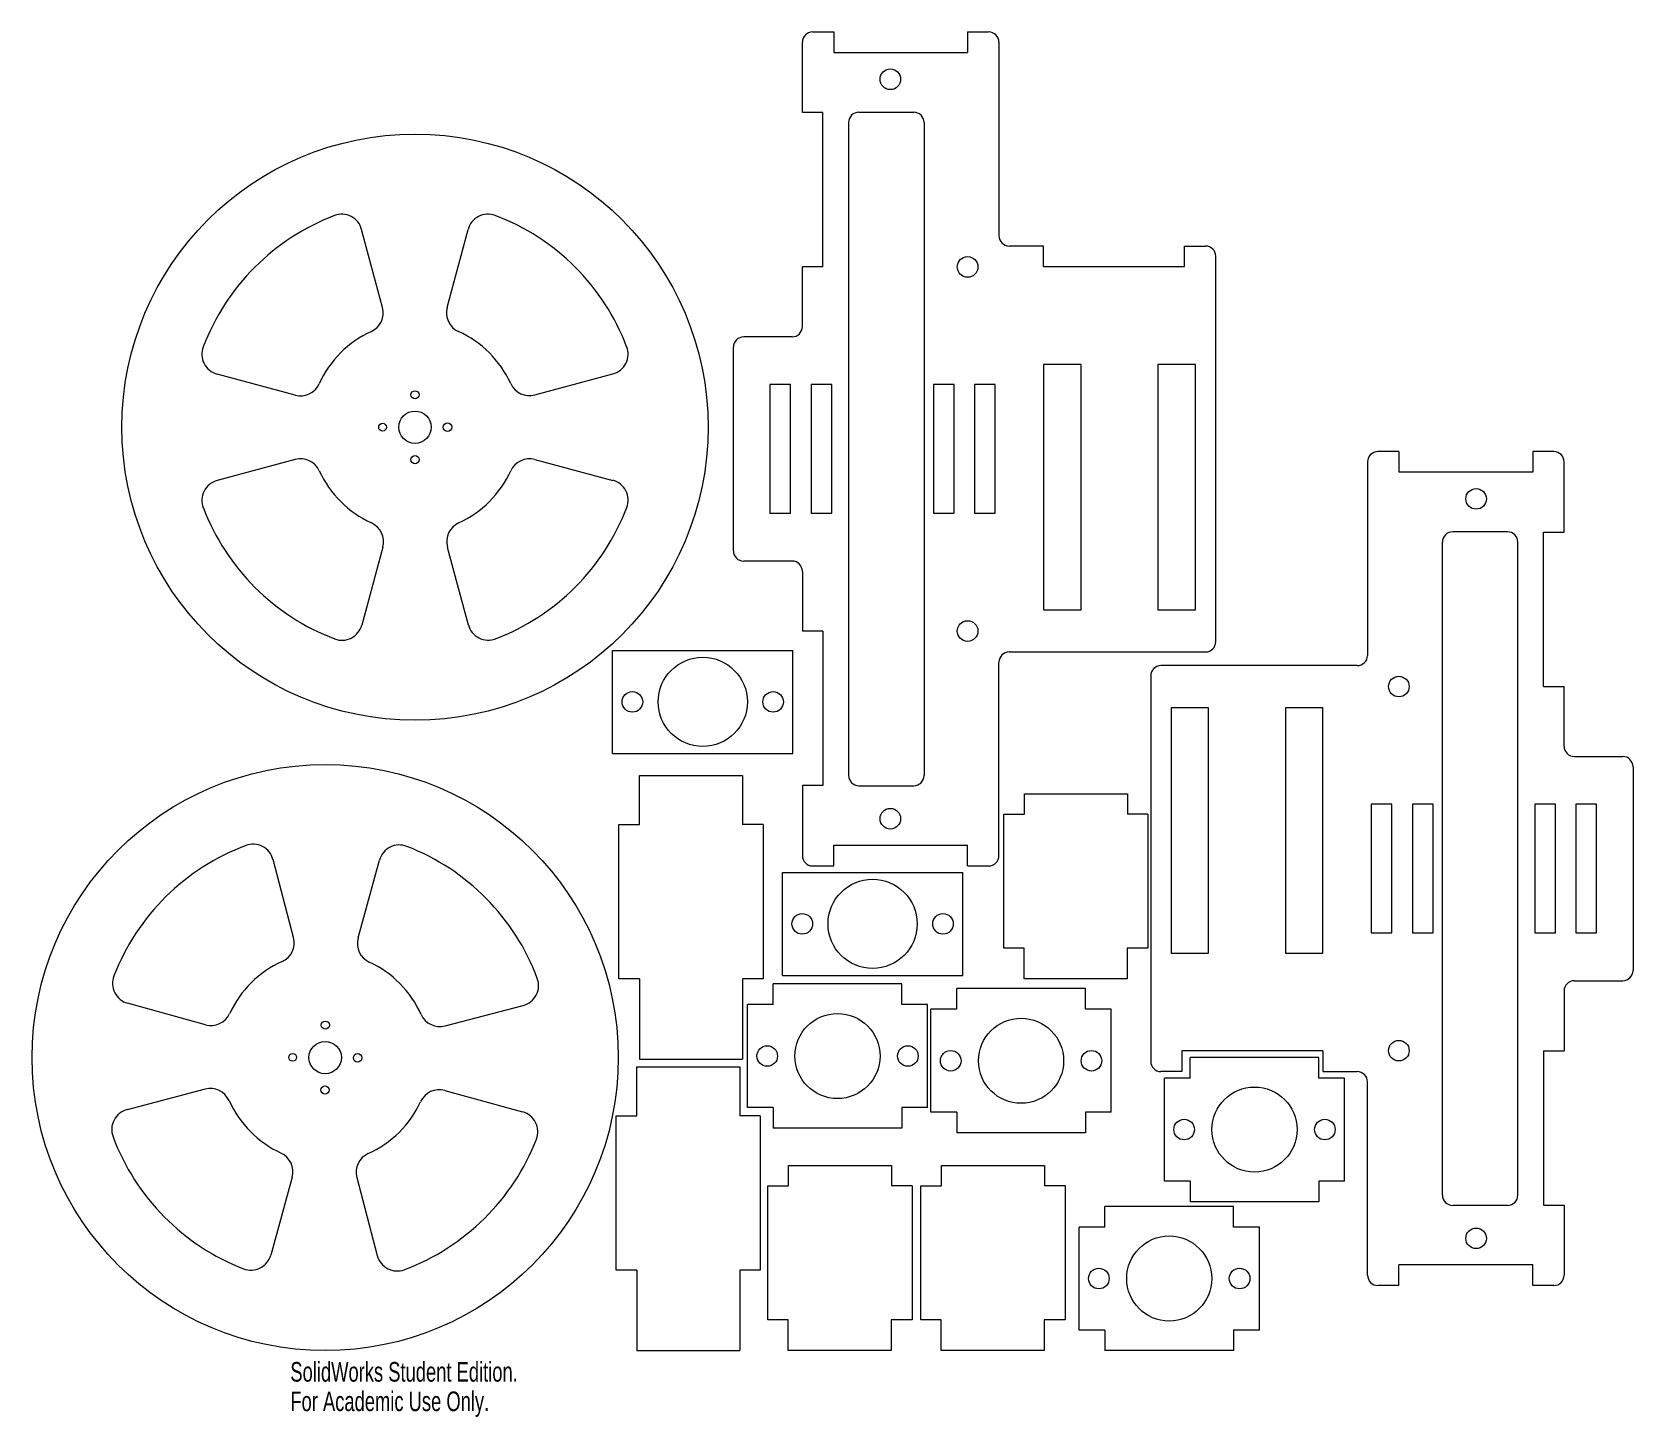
# Model space of a CAD drawing. Header units: inches. Extents: x -2.5 to 13, y 0 to 13.4.
import ezdxf

# ---------------------------------------------------------------- set-up
doc = ezdxf.new("R2010")
doc.units = ezdxf.units.IN
doc.header["$MEASUREMENT"] = 0
doc.styles.add('SLDTEXTSTYLE0', font='TXT', dxfattribs={"width": 0.7})

msp = doc.modelspace()

# ---------------------------------------------------------------- linework, layer by layer
at = {"color": 7, "linetype": 'Continuous', "lineweight": 15}
for p, q in [((5.07, 13.444), (5.274, 13.444)), ((5.274, 13.444), (5.274, 13.244)), ((6.574, 13.444), (6.574, 13.244)), ((6.574, 13.444), (6.778, 13.444)), ((4.97, 12.663), (4.97, 13.344)), ((5.274, 13.244), (6.574, 13.244)), ((6.878, 13.344), (6.878, 11.466)), ((5.17, 12.663), (4.97, 12.663)), ((5.17, 11.163), (5.17, 12.663)), ((5.519, 12.665), (6.051, 12.665)), ((5.419, 12.565), (5.419, 6.226)), ((6.151, 12.565), (6.151, 6.226)), ((0.896, 10.77), (0.692, 11.526)), ((1.522, 10.77), (1.725, 11.527)), ((7.312, 11.366), (6.978, 11.366)), ((7.312, 11.166), (7.312, 11.366)), ((8.68, 11.166), (8.68, 11.366)), ((8.68, 11.366), (8.883, 11.366)), ((8.983, 7.525), (8.983, 11.266)), ((4.97, 10.584), (4.97, 11.163)), ((5.17, 11.163), (4.97, 11.163)), ((7.312, 11.166), (8.68, 11.166)), ((4.87, 10.484), (4.401, 10.484)), ((4.301, 8.407), (4.301, 10.384)), ((0.046, 9.919), (-0.711, 10.122)), ((2.373, 9.92), (3.13, 10.124)), ((7.312, 10.215), (7.312, 7.835)), ((7.675, 10.215), (7.312, 10.215)), ((7.675, 7.835), (7.675, 10.215)), ((8.422, 10.215), (8.422, 7.835)), ((8.785, 10.215), (8.422, 10.215)), ((8.785, 7.835), (8.785, 10.215)), ((4.855, 10.021), (4.655, 10.021)), ((4.655, 10.021), (4.655, 8.771)), ((4.855, 8.771), (4.855, 10.021)), ((5.255, 10.021), (5.055, 10.021)), ((5.055, 10.021), (5.055, 8.771)), ((5.255, 8.771), (5.255, 10.021)), ((6.442, 10.021), (6.242, 10.021)), ((6.242, 10.021), (6.242, 8.771)), ((6.442, 8.771), (6.442, 10.021)), ((6.842, 10.021), (6.642, 10.021)), ((6.642, 10.021), (6.642, 8.771)), ((6.842, 8.771), (6.842, 10.021)), ((10.76, 9.37), (10.556, 9.37)), ((10.76, 9.37), (10.76, 9.17)), ((12.06, 9.37), (12.06, 9.17)), ((12.264, 9.37), (12.06, 9.37)), ((0.046, 9.293), (-0.71, 9.089)), ((2.373, 9.294), (3.13, 9.091)), ((10.456, 9.27), (10.456, 7.392)), ((12.06, 9.17), (10.76, 9.17)), ((12.364, 8.589), (12.364, 9.27)), ((4.655, 8.771), (4.855, 8.771)), ((5.055, 8.771), (5.255, 8.771)), ((6.242, 8.771), (6.442, 8.771)), ((6.642, 8.771), (6.842, 8.771)), ((11.815, 8.591), (11.283, 8.591)), ((12.164, 8.589), (12.364, 8.589)), ((12.164, 7.089), (12.164, 8.589)), ((0.897, 8.443), (0.694, 7.686)), ((1.523, 8.443), (1.727, 7.687)), ((11.183, 2.152), (11.183, 8.491)), ((11.915, 2.152), (11.915, 8.491)), ((4.87, 8.307), (4.401, 8.307)), ((4.97, 8.207), (4.97, 7.628)), ((7.312, 7.835), (7.675, 7.835)), ((8.422, 7.835), (8.785, 7.835)), ((5.17, 7.628), (4.97, 7.628)), ((5.17, 7.628), (5.17, 6.128)), ((3.128, 7.44), (4.878, 7.44)), ((3.128, 6.44), (3.128, 7.44)), ((4.878, 6.44), (4.878, 7.44)), ((6.878, 5.448), (6.878, 7.325)), ((6.978, 7.425), (8.883, 7.425)), ((8.351, 7.192), (8.351, 3.451)), ((10.356, 7.292), (8.451, 7.292)), ((12.164, 7.089), (12.364, 7.089)), ((12.364, 6.51), (12.364, 7.089)), ((8.912, 6.882), (8.549, 6.882)), ((8.549, 6.882), (8.549, 4.502)), ((8.912, 4.502), (8.912, 6.882)), ((10.022, 6.882), (9.659, 6.882)), ((9.659, 6.882), (9.659, 4.502)), ((10.022, 4.502), (10.022, 6.882)), ((3.128, 6.44), (4.878, 6.44)), ((12.464, 6.41), (12.933, 6.41)), ((3.39, 5.751), (3.39, 6.227)), ((3.39, 6.227), (4.39, 6.227)), ((4.39, 6.227), (4.39, 5.751)), ((13.033, 6.31), (13.033, 4.333)), ((4.97, 6.128), (4.97, 5.448)), ((5.17, 6.128), (4.97, 6.128)), ((5.519, 6.126), (6.051, 6.126)), ((7.125, 6.046), (8.125, 6.046)), ((7.125, 5.85), (7.125, 6.046)), ((8.125, 6.046), (8.125, 5.85)), ((10.492, 5.947), (10.492, 4.697)), ((10.692, 5.947), (10.492, 5.947)), ((10.692, 4.697), (10.692, 5.947)), ((10.892, 5.947), (10.892, 4.697)), ((11.092, 5.947), (10.892, 5.947)), ((11.092, 4.697), (11.092, 5.947)), ((12.279, 5.947), (12.079, 5.947)), ((12.079, 5.947), (12.079, 4.697)), ((12.279, 4.697), (12.279, 5.947)), ((12.679, 5.947), (12.479, 5.947)), ((12.479, 5.947), (12.479, 4.697)), ((12.679, 4.697), (12.679, 5.947)), ((3.19, 4.251), (3.19, 5.751)), ((3.19, 5.751), (3.39, 5.751)), ((4.59, 5.751), (4.39, 5.751)), ((4.59, 5.751), (4.59, 4.251)), ((6.925, 4.55), (6.925, 5.85)), ((6.925, 5.85), (7.125, 5.85)), ((8.325, 5.85), (8.125, 5.85)), ((8.325, 5.85), (8.325, 4.55)), ((5.274, 5.548), (6.574, 5.548)), ((5.274, 5.348), (5.274, 5.548)), ((6.574, 5.348), (6.574, 5.548)), ((0.031, 4.652), (-0.168, 5.41)), ((0.657, 4.649), (0.865, 5.404)), ((4.777, 5.285), (6.527, 5.285)), ((4.777, 4.285), (4.777, 5.285)), ((5.07, 5.348), (5.274, 5.348)), ((6.527, 4.285), (6.527, 5.285)), ((6.574, 5.348), (6.778, 5.348)), ((10.492, 4.697), (10.692, 4.697)), ((10.892, 4.697), (11.092, 4.697)), ((12.079, 4.697), (12.279, 4.697)), ((12.479, 4.697), (12.679, 4.697)), ((7.122, 4.55), (6.925, 4.55)), ((7.122, 4.25), (7.122, 4.55)), ((8.325, 4.55), (8.122, 4.55)), ((8.122, 4.55), (8.122, 4.25)), ((8.549, 4.502), (8.912, 4.502)), ((9.659, 4.502), (10.022, 4.502)), ((3.39, 4.251), (3.19, 4.251)), ((3.39, 4.251), (3.39, 3.47)), ((4.59, 4.251), (4.39, 4.251)), ((4.39, 4.251), (4.39, 3.47)), ((5.936, 4.202), (4.686, 4.202)), ((4.686, 4.002), (4.686, 4.202)), ((4.777, 4.285), (6.527, 4.285)), ((5.936, 4.002), (5.936, 4.202)), ((8.122, 4.25), (7.122, 4.25)), ((12.464, 4.233), (12.933, 4.233)), ((7.718, 4.156), (6.468, 4.156)), ((6.468, 3.956), (6.468, 4.156)), ((7.718, 3.956), (7.718, 4.156)), ((12.364, 4.133), (12.364, 3.554)), ((-0.824, 3.806), (-1.58, 4.014)), ((1.503, 3.794), (2.261, 3.993)), ((4.686, 4.002), (4.436, 4.002)), ((4.436, 3.002), (4.436, 4.002)), ((6.186, 4.002), (5.936, 4.002)), ((6.186, 3.002), (6.186, 4.002)), ((6.468, 3.956), (6.218, 3.956)), ((6.218, 2.956), (6.218, 3.956)), ((7.968, 3.956), (7.718, 3.956)), ((7.968, 2.956), (7.968, 3.956)), ((3.39, 3.47), (4.39, 3.47)), ((10.022, 3.551), (8.654, 3.551)), ((8.654, 3.551), (8.654, 3.351)), ((9.984, 3.488), (8.734, 3.488)), ((8.734, 3.288), (8.734, 3.488)), ((9.984, 3.288), (9.984, 3.488)), ((10.022, 3.551), (10.022, 3.351)), ((12.164, 3.554), (12.364, 3.554)), ((12.164, 3.554), (12.164, 2.054)), ((3.362, 2.922), (3.362, 3.398)), ((3.362, 3.398), (4.362, 3.398)), ((4.362, 3.398), (4.362, 2.922)), ((8.654, 3.351), (8.451, 3.351)), ((8.734, 3.288), (8.484, 3.288)), ((8.484, 2.288), (8.484, 3.288)), ((10.234, 3.288), (9.984, 3.288)), ((10.022, 3.351), (10.356, 3.351)), ((10.234, 2.288), (10.234, 3.288)), ((-0.827, 3.18), (-1.585, 2.981)), ((1.499, 3.168), (2.255, 2.96)), ((10.456, 1.374), (10.456, 3.251)), ((4.686, 3.002), (4.436, 3.002)), ((4.686, 3.002), (4.686, 2.802)), ((5.936, 3.002), (5.936, 2.802)), ((6.186, 3.002), (5.936, 3.002)), ((6.468, 2.956), (6.218, 2.956)), ((6.468, 2.956), (6.468, 2.756)), ((7.718, 2.956), (7.718, 2.756)), ((7.968, 2.956), (7.718, 2.956)), ((3.162, 1.422), (3.162, 2.922)), ((3.162, 2.922), (3.362, 2.922)), ((4.562, 2.922), (4.362, 2.922)), ((4.562, 2.922), (4.562, 1.422)), ((5.936, 2.802), (4.686, 2.802)), ((7.718, 2.756), (6.468, 2.756)), ((4.836, 2.438), (5.836, 2.438)), ((4.836, 2.242), (4.836, 2.438)), ((5.836, 2.438), (5.836, 2.242)), ((6.32, 2.438), (7.32, 2.438)), ((6.32, 2.242), (6.32, 2.438)), ((7.32, 2.438), (7.32, 2.242)), ((0.018, 2.325), (-0.189, 1.57)), ((0.644, 2.322), (0.844, 1.564)), ((4.636, 0.942), (4.636, 2.242)), ((4.636, 2.242), (4.836, 2.242)), ((6.036, 2.242), (5.836, 2.242)), ((6.036, 2.242), (6.036, 0.942)), ((6.12, 0.942), (6.12, 2.242)), ((6.12, 2.242), (6.32, 2.242)), ((7.52, 2.242), (7.32, 2.242)), ((7.52, 2.242), (7.52, 0.942)), ((8.734, 2.288), (8.484, 2.288)), ((8.734, 2.288), (8.734, 2.088)), ((9.984, 2.288), (9.984, 2.088)), ((10.234, 2.288), (9.984, 2.288)), ((7.906, 1.842), (7.906, 2.042)), ((9.156, 2.042), (7.906, 2.042)), ((9.984, 2.088), (8.734, 2.088)), ((9.156, 1.842), (9.156, 2.042)), ((11.815, 2.052), (11.283, 2.052)), ((12.164, 2.054), (12.364, 2.054)), ((12.364, 2.054), (12.364, 1.374)), ((7.656, 0.842), (7.656, 1.842)), ((7.906, 1.842), (7.656, 1.842)), ((9.406, 1.842), (9.156, 1.842)), ((9.406, 0.842), (9.406, 1.842)), ((3.362, 1.422), (3.162, 1.422)), ((3.362, 1.422), (3.362, 0.642)), ((4.562, 1.422), (4.362, 1.422)), ((4.362, 1.422), (4.362, 0.642)), ((12.06, 1.474), (10.76, 1.474)), ((10.76, 1.274), (10.76, 1.474)), ((12.06, 1.274), (12.06, 1.474)), ((10.76, 1.274), (10.556, 1.274)), ((12.264, 1.274), (12.06, 1.274)), ((4.833, 0.942), (4.636, 0.942)), ((4.833, 0.642), (4.833, 0.942)), ((6.036, 0.942), (5.833, 0.942)), ((5.833, 0.942), (5.833, 0.642)), ((6.317, 0.942), (6.12, 0.942)), ((6.317, 0.642), (6.317, 0.942)), ((7.52, 0.942), (7.317, 0.942)), ((7.317, 0.942), (7.317, 0.642)), ((7.906, 0.842), (7.656, 0.842)), ((7.906, 0.842), (7.906, 0.642)), ((9.406, 0.842), (9.156, 0.842)), ((9.156, 0.842), (9.156, 0.642)), ((3.362, 0.642), (4.362, 0.642)), ((5.833, 0.642), (4.833, 0.642)), ((7.317, 0.642), (6.317, 0.642)), ((9.156, 0.642), (7.906, 0.642))]:
    msp.add_line(p, q, dxfattribs=at)
for centre, radius in [((5.824, 12.985), 0.1), ((1.21, 9.607), 2.845), ((6.574, 11.163), 0.1), ((1.21, 9.922), 0.0394), ((0.895, 9.607), 0.0375), ((1.21, 9.607), 0.157), ((1.525, 9.607), 0.0413), ((1.21, 9.292), 0.0405), ((11.51, 8.911), 0.1), ((6.574, 7.628), 0.1), ((4.003, 6.94), 0.433), ((10.76, 7.089), 0.1), ((3.32, 6.94), 0.1), ((4.686, 6.94), 0.1), ((0.338, 3.487), 2.845), ((5.824, 5.806), 0.1), ((5.652, 4.785), 0.433), ((4.969, 4.785), 0.1), ((6.335, 4.785), 0.1), ((5.311, 3.502), 0.413), ((0.34, 3.802), 0.0394), ((7.093, 3.456), 0.413), ((0.338, 3.487), 0.157), ((4.629, 3.502), 0.1), ((5.994, 3.502), 0.1), ((10.76, 3.554), 0.1), ((0.023, 3.489), 0.0375), ((0.653, 3.485), 0.0413), ((6.41, 3.456), 0.1), ((7.776, 3.456), 0.1), ((0.336, 3.172), 0.0405), ((9.359, 2.788), 0.413), ((8.676, 2.788), 0.1), ((10.042, 2.788), 0.1), ((8.531, 1.342), 0.413), ((11.51, 1.732), 0.1), ((7.848, 1.342), 0.1), ((9.214, 1.342), 0.1)]:
    msp.add_circle(centre, radius, dxfattribs=at)
for centre, radius, start, end in [((5.07, 13.344), 0.1, 90, 180), ((6.778, 13.344), 0.1, 0, 90), ((5.519, 12.565), 0.1, 90, 180), ((6.051, 12.565), 0.1, 0, 90), ((1.21, 9.607), 2.198, 110.8347, 159.2316), ((0.499, 11.474), 0.2, 15.0912, 110.8347), ((1.918, 11.475), 0.2, 69.2316, 164.9752), ((1.21, 9.607), 2.198, 20.8347, 69.2316), ((6.978, 11.466), 0.1, 180, 270), ((8.883, 11.266), 0.1, 0, 90), ((0.703, 10.718), 0.2, 294.5162, 15.0912), ((1.715, 10.718), 0.2, 164.9752, 245.5501), ((4.87, 10.584), 0.1, 270, 0), ((1.21, 9.607), 1.021, 114.5162, 155.5501), ((1.21, 9.607), 1.021, 24.5162, 65.5501), ((4.401, 10.384), 0.1, 90, 180), ((-0.659, 10.315), 0.2, 159.2316, 254.9752), ((3.078, 10.317), 0.2, 285.0912, 20.8347), ((0.098, 10.112), 0.2, 254.9752, 335.5501), ((2.321, 10.113), 0.2, 204.5162, 285.0912), ((10.556, 9.27), 0.1, 90, 180), ((12.264, 9.27), 0.1, 0, 90), ((0.099, 9.1), 0.2, 24.5162, 105.0912), ((1.21, 9.607), 1.021, 204.5162, 245.5501), ((1.21, 9.607), 1.021, 294.5162, 335.5501), ((2.322, 9.101), 0.2, 74.9752, 155.5501), ((-0.658, 8.896), 0.2, 105.0912, 200.8347), ((3.078, 8.898), 0.2, 339.2316, 74.9752), ((1.21, 9.607), 2.198, 200.8347, 249.2316), ((1.21, 9.607), 2.198, 290.8347, 339.2316), ((0.704, 8.495), 0.2, 344.9752, 65.5501), ((1.717, 8.495), 0.2, 114.5162, 195.0912), ((11.283, 8.491), 0.1, 90, 180), ((11.815, 8.491), 0.1, 0, 90), ((4.401, 8.407), 0.1, 180, 270), ((4.87, 8.207), 0.1, 0, 90), ((0.501, 7.738), 0.2, 249.2316, 344.9752), ((1.921, 7.739), 0.2, 195.0912, 290.8347), ((8.883, 7.525), 0.1, 270, 0), ((6.978, 7.325), 0.1, 90, 180), ((10.356, 7.392), 0.1, 270, 0), ((8.451, 7.192), 0.1, 90, 180), ((12.464, 6.51), 0.1, 180, 270), ((12.933, 6.31), 0.1, 0, 90), ((5.519, 6.226), 0.1, 180, 270), ((6.051, 6.226), 0.1, 270, 0), ((0.338, 3.487), 2.198, 110.4837, 158.8807), ((-0.362, 5.359), 0.2, 14.7402, 110.4837), ((1.058, 5.351), 0.2, 68.8807, 164.6242), ((0.338, 3.487), 2.198, 20.4837, 68.8807), ((5.07, 5.448), 0.1, 180, 270), ((6.778, 5.448), 0.1, 270, 0), ((-0.162, 4.601), 0.2, 294.1653, 14.7402), ((0.85, 4.596), 0.2, 164.6242, 245.1991), ((0.338, 3.487), 1.021, 114.1653, 155.1991), ((0.338, 3.487), 1.021, 24.1653, 65.1991), ((-1.526, 4.207), 0.2, 158.8807, 254.6242), ((2.21, 4.186), 0.2, 284.7402, 20.4837), ((12.464, 4.133), 0.1, 90, 180), ((12.933, 4.333), 0.1, 270, 0), ((-0.771, 3.999), 0.2, 254.6242, 335.1991), ((1.452, 3.987), 0.2, 204.1653, 284.7402), ((8.451, 3.451), 0.1, 180, 270), ((10.356, 3.251), 0.1, 0, 90), ((-0.777, 2.987), 0.2, 24.1653, 104.7402), ((1.446, 2.975), 0.2, 74.6242, 155.1991), ((-1.534, 2.788), 0.2, 104.7402, 200.4837), ((0.338, 3.487), 1.021, 204.1653, 245.1991), ((0.338, 3.487), 1.021, 294.1653, 335.1991), ((2.202, 2.767), 0.2, 338.8807, 74.6242), ((0.338, 3.487), 2.198, 200.4837, 248.8807), ((0.338, 3.487), 2.198, 290.4837, 338.8807), ((-0.175, 2.378), 0.2, 344.6242, 65.1991), ((0.838, 2.373), 0.2, 114.1653, 194.7402), ((11.283, 2.152), 0.1, 180, 270), ((11.815, 2.152), 0.1, 270, 0), ((-0.382, 1.623), 0.2, 248.8807, 344.6242), ((1.037, 1.615), 0.2, 194.7402, 290.4837), ((10.556, 1.374), 0.1, 180, 270), ((12.264, 1.374), 0.1, 270, 0)]:
    msp.add_arc(centre, radius, start, end, dxfattribs=at)

# ---------------------------------------------------------------- texts
at = {"color": 7, "linetype": 'Continuous', "char_height": 0.1903, "attachment_point": 1, "style": 'SLDTEXTSTYLE0'}
for s, insert in [('SolidWorks Student Edition.', (0, 0.531)), ('For Academic Use Only.', (0, 0.245))]:
    msp.add_mtext(s, dxfattribs=dict(at, insert=insert))

doc.saveas('drawing.dxf')
